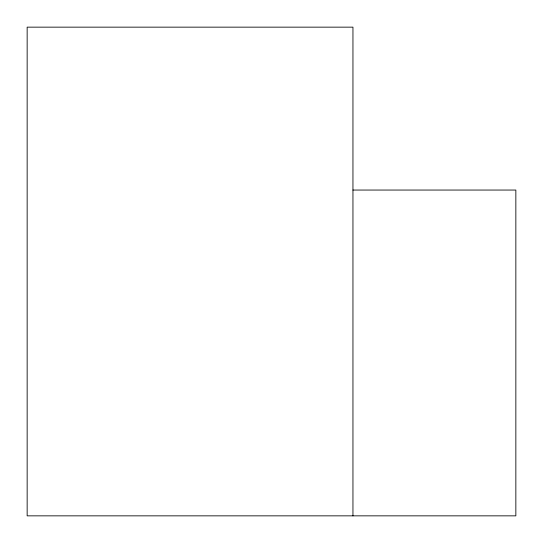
<?xml version="1.0" encoding="UTF-8"?>
<svg xmlns="http://www.w3.org/2000/svg" width="543" height="543" viewBox="0 0 543 543"><rect width="100%" height="100%" fill="white"/><g stroke="black" fill="none" stroke-linecap="round" stroke-linejoin="round"><path stroke-width="0.81" d="M352.95 190.05L515.85 190.05L515.85 515.85L27.15 515.85L27.15 27.15L352.95 27.15L352.95 515.85"/></g></svg>
